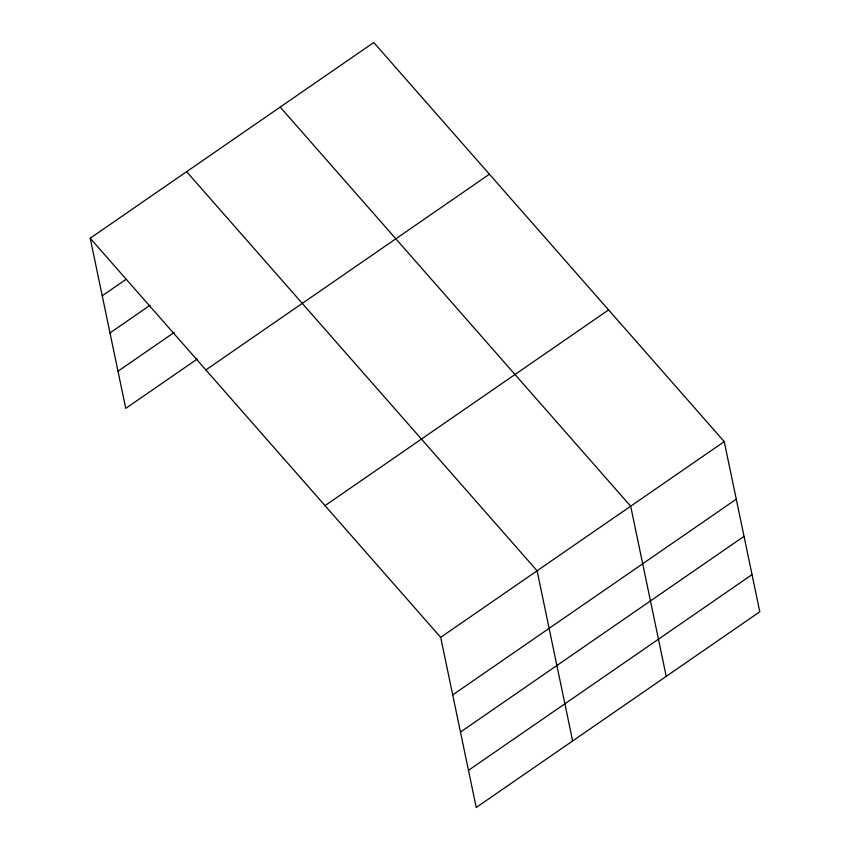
<?xml version="1.0" encoding="UTF-8"?>
<svg xmlns="http://www.w3.org/2000/svg" width="850" height="850" viewBox="0 0 850 850"><rect width="100%" height="100%" fill="white"/><g stroke="black" fill="none" stroke-linecap="round" stroke-linejoin="round"><path stroke-width="1.27" d="M90.206 238.223L373.766 42.5L724.242 441.618L759.794 611.777L476.234 807.5L440.683 637.341L90.206 238.223L125.757 408.382L197.253 359.029M102.234 295.789L126.066 279.342M110.001 332.945L150.078 305.277M117.991 371.227L174.324 332.35M205.87 369.931L489.43 174.208M325.029 505.633L608.589 309.91M440.683 637.341L724.242 441.618M452.71 694.907L736.27 499.173M460.477 732.062L744.026 536.339M468.467 770.344L752.027 574.621M280.192 107.089L630.668 506.207L666.219 676.366M186.617 171.679L537.094 570.796L572.645 740.956"/></g></svg>
